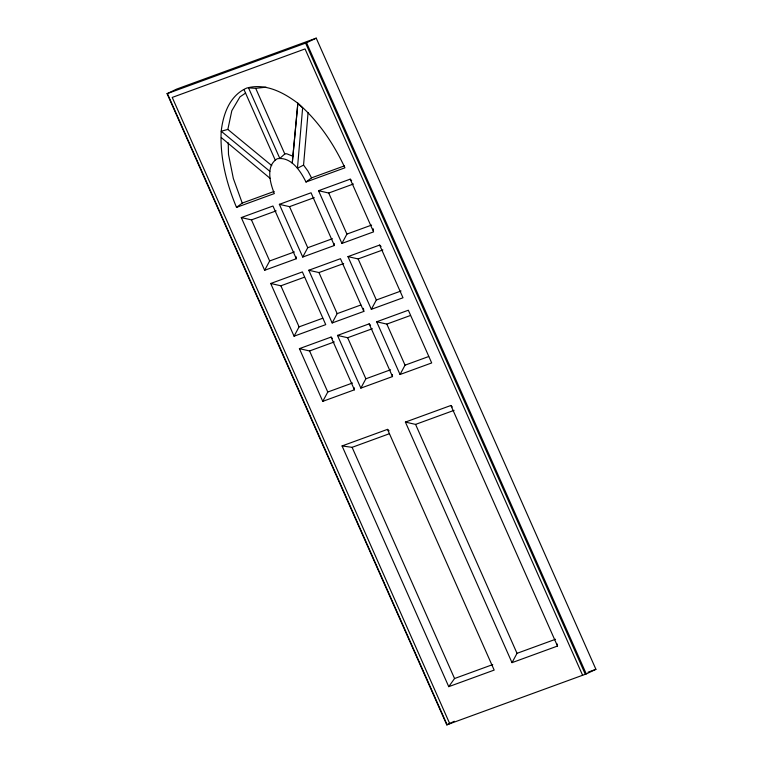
<?xml version="1.0" encoding="UTF-8"?>
<svg xmlns="http://www.w3.org/2000/svg" width="763" height="763" viewBox="0 0 763 763"><rect width="100%" height="100%" fill="white"/><g stroke="black" fill="none" stroke-linecap="round" stroke-linejoin="round"><path stroke-width="1.14" d="M306.001 182.014L344.924 167.812C333.536 143.482 318.343 120.85 297.866 103.253C283.292 92.275 265.295 82.833 246.621 88.098C229.644 95.585 223.197 114.049 221.203 131.236C219.849 157.512 226.449 183.282 236.511 207.383L274.337 193.573C270.121 183.015 265.381 165.952 277.293 158.733C291.275 156.501 300.612 171.179 306.001 182.014L311.523 177.874L307.918 171.065L303.56 165.085L308.08 112.523M297.847 103.263L292.258 163.158L297.866 103.253L302.625 107.974L297.446 168.261L303.56 165.085M271.762 165.619L227.851 129.424L231.818 110.711L239.963 96.882L245.61 93.048M264.647 270.283L296.311 258.733L272.954 206.02L241.289 217.569L264.647 270.283L269.654 260.965L294.365 251.943M302.73 257.055L334.394 245.495L311.037 192.781L279.372 204.341L302.73 257.055L307.737 247.727L332.449 238.714M351.638 180.64L350.217 179.152L318.553 190.712L341.91 243.426L346.917 234.098L371.629 225.075M294.07 336.197L325.734 324.637L302.377 271.924L270.712 283.483L294.07 336.197L299.077 326.869L322.711 318.247M332.153 322.968L363.817 311.409L340.46 258.695L308.796 270.255L332.153 322.968L337.16 313.641L360.804 305.009M381.071 246.544L379.64 245.057L347.976 256.616L371.333 309.33L376.34 300.012L401.052 290.989M332.506 338.572L331.075 337.084L299.411 348.643L322.768 401.357L327.775 392.029L352.487 383.016M370.589 325.343L369.158 323.855L337.494 335.415L360.851 388.129L365.858 378.801L390.57 369.778M400.031 374.499L431.696 362.94L408.339 310.226L376.674 321.786L400.031 374.499L405.039 365.172L428.672 356.54M452.325 406.965L450.895 405.477L405.401 422.082L512.011 662.656L517.018 653.328L555.531 639.27M389.063 430.809L387.509 429.359L342.072 445.945L448.749 686.662L454.557 678.526L492.745 664.583M293.383 156.425L286.659 153.744L284.79 153.954L279.821 158.456L248.547 87.888L255.7 88.327L266.058 87.173M236.511 207.383L242.243 203.092L274.127 191.446M167.078 93.677L176.73 89.071L316.225 38.15L595.922 669.323L586.27 673.929L446.775 724.85L167.078 93.677L306.564 42.757L316.225 38.15M446.775 724.85L454.29 721.264M311.523 177.874L344.399 165.876M241.289 217.569L251.456 219.887L276.158 210.874M279.372 204.341L289.539 206.659L314.251 197.636M318.553 190.712L328.719 193.029L353.422 184.007M341.91 243.426L373.574 231.866L350.217 179.152M270.712 283.483L280.879 285.801L304.513 277.169M308.796 270.255L318.963 272.563L343.674 263.55M347.976 256.616L358.143 258.934L382.854 249.921M371.333 309.33L402.998 297.77L379.64 245.057M299.411 348.643L309.578 350.961L334.289 341.938M337.494 335.415L347.661 337.732L372.373 328.71M376.674 321.786L386.841 324.094L410.475 315.472M322.768 401.357L354.433 389.798L354.185 387.747M360.851 388.129L392.516 376.569L392.268 374.519M342.072 445.945L352.105 447.337L389.216 433.785M405.401 422.082L415.568 424.4L454.08 410.341M512.011 662.656L557.505 646.051L557.248 644.001M448.749 686.662L494.176 670.086L387.509 429.359M588.111 672.174L595.922 669.323M227.851 129.424L221.203 131.236L269.873 171.332M221.346 137.636L270.016 178.275M306.564 42.757L586.27 673.929M305.601 43.11L585.297 674.292M582.608 675.274L305.047 48.937L172.228 97.426L449.779 723.753M450.895 405.477L557.505 646.051M358.143 258.934L376.34 300.012M328.719 193.029L346.917 234.098M386.841 324.094L405.039 365.172M415.568 424.4L517.018 653.328M369.158 323.855L392.516 376.569M255.7 88.327L284.79 153.954M244.103 89.815L275.252 160.116M318.963 272.563L337.16 313.641M289.539 206.659L307.737 247.727M347.661 337.732L365.858 378.801M331.075 337.084L354.433 389.798M280.879 285.801L299.077 326.869M251.456 219.887L269.654 260.965M309.578 350.961L327.775 392.029M352.105 447.337L454.557 678.526M167.393 93.563L447.089 724.736M242.243 203.092L233.344 178.513L228.49 154.355L228.242 142.834M373.202 228.786L373.45 230.836M363.446 308.328L363.817 311.409M334.146 243.445L334.394 245.495M296.063 256.673L296.311 258.733"/></g></svg>
